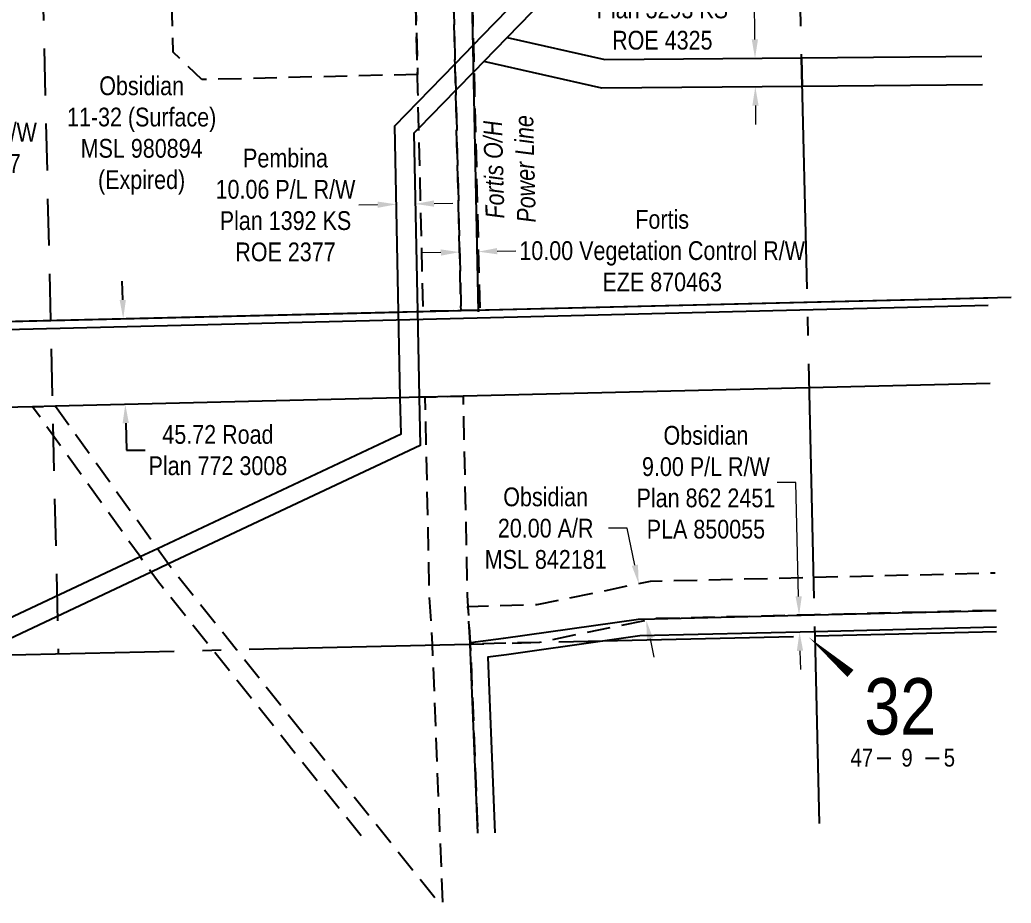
# Model space of a CAD drawing. Extents: x 614096 to 617019, y 5883619 to 5886341.
# Drawn here: x 614642 to 615170, y 5884389 to 5884860 of the extents above; entities that cross this region are included whole.
import ezdxf
from ezdxf.enums import TextEntityAlignment as Align

# ---------------------------------------------------------------- set-up
doc = ezdxf.new("R2010")
doc.units = 0
doc.header["$LTSCALE"] = 5
doc.header["$PDSIZE"] = 1
for name, pattern in [('foc-ACCESSROAD', [3.75, 2.5, -1.25]), ('foc-FLOWLINE', [3.75, 2.5, -1.25]), ('foc-LSD', [8, 5, -3]), ('foc-QUARTERLINE', [33, 25, -3, 2, -3])]:
    doc.linetypes.add(name, pattern=pattern)
doc.layers.get('Defpoints').update_dxf_attribs({"color": 9})
for name, color, linetype in [('10', 1, 'Continuous'), ('9', 3, 'Continuous'), ('AS-POWER', 104, 'foc-POWER'), ('AS-TELUS', 224, 'foc-TEL'), ('F-AR', 190, 'foc-ACCESSROAD'), ('F-EZE', 190, 'foc-FLOWLINE'), ('F-RW', 190, 'Continuous'), ('F-WS', 190, 'foc-ACCESSROAD'), ('L-QSEC', 8, 'foc-QUARTERLINE'), ('L-SECLBL', 7, 'Continuous'), ('L-SECTION-LSD', 7, 'foc-LSD'), ('L-TITLEDB', 4, 'Continuous'), ('L-TITLEDB-T', 4, 'Continuous')]:
    doc.layers.add(name, color=color, linetype=linetype)
for name, color, linetype, lineweight in [('F-AR-T', 190, 'Continuous', 9), ('F-EZE-T', 190, 'Continuous', 9), ('F-RW-T', 190, 'Continuous', 9), ('F-WS-T', 190, 'Continuous', 9)]:
    doc.layers.add(name, color=color, linetype=linetype, lineweight=lineweight)
doc.styles.add('80CG', font='ARIALN.TTF', dxfattribs={"height": 10})
doc.styles.add('80L', font='ARIALN.TTF', dxfattribs={"height": 10})
doc.styles.add('foc-LtypeFont', font='ARIALN.TTF', dxfattribs={"height": 7.35})
doc.styles.add('SIMPLEX', font='ARIALN.TTF')
doc.linetypes.add('foc-POWER', pattern='A,6,-1,["P",foc-LtypeFont,S=0.2,R=0,X=-0.625,Y=-0.75],-1.24,4', length=12.24)
doc.linetypes.add('foc-POWER-NOLINE', pattern='A,0,-4,["P",foc-LtypeFont,S=0.2,R=0,X=-0.625,Y=-0.75],-8.24', length=12.24)
doc.linetypes.add('foc-TEL', pattern='A,2,-1,["T",foc-LtypeFont,S=0.2,R=0,X=-0.425,Y=-0.75],-1.24,8', length=12.24)
doc.dimstyles.new('Compass 5 000', dxfattribs={"dimscale": 5, "dimtxt": 9, "dimasz": 2, "dimexe": 0.2, "dimexo": 0.0625, "dimgap": 0.5, "dimtad": 0, "dimtih": 1, "dimtoh": 1, "dimzin": 0, "dimdsep": 46, "dimtxsty": '80CG', "dimcen": 0.1, "dimse1": 1, "dimse2": 1, "dimclrd": 256, "dimclrt": 256, "dimaunit": 1, "dimadec": 4, "dimazin": 0, "dimtfac": 0.06, "dimtofl": 0, "dimtmove": 0, "dimatfit": 1, "dimfxl": 0.2, "dimtolj": 1, "dimtzin": 0, "dimlwd": -1, "dimarcsym": 0})

# ---------------------------------------------------------------- blocks, each defined once
blk = doc.blocks.new('L-SECLBL')
at = {"layer": '9', "color": 7}
for p, q in [((-5.08, -27.83), (-12.29, -27.83)), ((20.7, -27.83), (13.5, -27.83))]:
    blk.add_line(p, q, dxfattribs=at)
at = {"layer": '10', "color": 2, "style": 'SIMPLEX'}
blk.add_attdef('SEC', text='', height=30, dxfattribs=at).set_placement((0, 0), align=Align.MIDDLE)
at = {"layer": '10', "color": 5, "style": '80L'}
blk.add_attdef('TWP', text='', height=9.5, dxfattribs=at).set_placement((-14.43, -27.37), align=Align.MIDDLE_RIGHT)
blk.add_attdef('RGE', text='', height=9.5, dxfattribs=at).set_placement((3.62, -27.37), align=Align.MIDDLE_CENTER)
blk.add_attdef('MER', text='', height=9.5, dxfattribs=at).set_placement((23.17, -27.37), align=Align.MIDDLE_LEFT)
blk = doc.blocks.new('*D428')
at = {"layer": 'Defpoints', "color": 0, "transparency": 16777216}
for p in [(615003.46, 5884541.05), (615057.09, 5884542.35), (615003.68, 5884532.06)]:
    blk.add_point(p, dxfattribs=at)
at = {"layer": 'F-RW-T', "transparency": 16777216}
for p, q in [((615055.38, 5884613.11), (615045.38, 5884613.11)), ((615056.85, 5884552.35), (615055.38, 5884613.11)), ((615057.56, 5884523.36), (615057.8, 5884513.36))]:
    blk.add_line(p, q, dxfattribs=at)
for points in [[(615058.52, 5884552.39), (615055.19, 5884552.31), (615057.09, 5884542.35)], [(615059.22, 5884523.4), (615055.89, 5884523.32), (615057.31, 5884533.36)]]:
    blk.add_solid(points, dxfattribs=at)
at = {"layer": 'F-RW-T', "transparency": 16777216, "insert": (615007.43, 5884613.11), "char_height": 10, "attachment_point": 5, "style": '80CG'}
blk.add_mtext('\\A1;Obsidian\\P9.00 P/L R/W\\PPlan 862 2451\\PPLA 850055', dxfattribs=at)
blk = doc.blocks.new('*D429')
at = {"layer": 'Defpoints', "color": 0, "transparency": 16777216}
for p in [(614875.88, 5884749.02), (614885.88, 5884749.26), (614886.2, 5884736.06)]:
    blk.add_point(p, dxfattribs=at)
at = {"layer": 'F-EZE-T', "transparency": 16777216}
for p, q in [((614896.2, 5884736.3), (614906.2, 5884736.54)), ((614866.2, 5884735.58), (614856.21, 5884735.34))]:
    blk.add_line(p, q, dxfattribs=at)
for points in [[(614866.16, 5884737.25), (614866.24, 5884733.91), (614876.2, 5884735.82)], [(614896.16, 5884737.97), (614896.24, 5884734.64), (614886.2, 5884736.06)]]:
    blk.add_solid(points, dxfattribs=at)
at = {"layer": 'F-EZE-T', "transparency": 16777216, "insert": (614984.13, 5884736.54), "char_height": 10, "attachment_point": 5, "style": '80CG'}
blk.add_mtext('\\A1;Fortis\\P10.00 Vegetation Control R/W\\PEZE 870463', dxfattribs=at)
blk = doc.blocks.new('*D431')
at = {"layer": 'Defpoints', "color": 0, "transparency": 16777216}
for p in [(614548.77, 5884755.34), (614549.86, 5884755.12), (614548.85, 5884750.22)]:
    blk.add_point(p, dxfattribs=at)
at = {"layer": 'F-EZE-T', "transparency": 16777216}
for p, q in [((614550.78, 5884765.14), (614557.88, 5884799.63)), ((614557.88, 5884799.63), (614567.88, 5884799.63)), ((614545.74, 5884740.65), (614543.72, 5884730.86))]:
    blk.add_line(p, q, dxfattribs=at)
for points in [[(614549.15, 5884765.47), (614552.41, 5884764.8), (614548.77, 5884755.34)], [(614544.11, 5884740.99), (614547.37, 5884740.32), (614547.76, 5884750.45)]]:
    blk.add_solid(points, dxfattribs=at)
at = {"layer": 'F-EZE-T', "transparency": 16777216, "insert": (614610.53, 5884799.63), "char_height": 10, "attachment_point": 5, "style": '80CG', "bg_fill": 3, "box_fill_scale": 1.1, "bg_fill_color": 256, "bg_fill_true_color": 13158600, "bg_fill_transparency": 0}
blk.add_mtext('\\A1;Telus\\P5.00 Cable R/W\\PEZE 960017', dxfattribs=at)
blk = doc.blocks.new('*D434')
at = {"layer": 'Defpoints', "color": 0, "transparency": 16777216}
for p in [(614971.61, 5884559.16), (614955.35, 5884555.82), (614959.38, 5884536.22)]:
    blk.add_point(p, dxfattribs=at)
at = {"layer": 'F-AR-T', "transparency": 16777216}
for p, q in [((614965.56, 5884588.65), (614955.56, 5884588.65)), ((614969.6, 5884568.95), (614965.56, 5884588.65)), ((614977.65, 5884529.76), (614979.66, 5884519.97))]:
    blk.add_line(p, q, dxfattribs=at)
for points in [[(614971.24, 5884569.29), (614967.97, 5884568.62), (614971.61, 5884559.16)], [(614979.28, 5884530.1), (614976.02, 5884529.43), (614975.64, 5884539.56)]]:
    blk.add_solid(points, dxfattribs=at)
at = {"layer": 'F-AR-T', "transparency": 16777216, "insert": (614922.06, 5884588.65), "char_height": 10, "attachment_point": 5, "style": '80CG'}
blk.add_mtext('\\A1;Obsidian\\P20.00 A/R\\PMSL 842181', dxfattribs=at)
blk = doc.blocks.new('*D445')
at = {"layer": 'Defpoints', "color": 0, "transparency": 16777216}
for p in [(614627.22, 5884917.9), (614582.73, 5884874.47), (614589.76, 5884867.26)]:
    blk.add_point(p, dxfattribs=at)
at = {"layer": 'F-AR-T', "transparency": 16777216}
for p, q in [((614620.23, 5884925.06), (614613.25, 5884932.21)), ((614641.24, 5884903.55), (614656.94, 5884887.46)), ((614656.94, 5884887.46), (614666.94, 5884887.46))]:
    blk.add_line(p, q, dxfattribs=at)
for points in [[(614621.43, 5884926.22), (614619.04, 5884923.89), (614627.22, 5884917.9)], [(614642.43, 5884904.71), (614640.04, 5884902.38), (614634.25, 5884910.7)]]:
    blk.add_solid(points, dxfattribs=at)
at = {"layer": 'F-AR-T', "transparency": 16777216, "insert": (614721.94, 5884887.46), "char_height": 10, "attachment_point": 5, "style": '80CG', "bg_fill": 3, "box_fill_scale": 1.1, "bg_fill_color": 256, "bg_fill_true_color": 13158600, "bg_fill_transparency": 0}
blk.add_mtext('\\A1;Obsidian\\P10.06 Flow Line R/W\\PROE 1746', dxfattribs=at)
blk = doc.blocks.new('*D446')
at = {"layer": 'Defpoints', "color": 0, "transparency": 16777216}
for p in [(614988.51, 5884838.71), (615033.6, 5884839.12), (614988.66, 5884823.47)]:
    blk.add_point(p, dxfattribs=at)
at = {"layer": 'F-RW-T', "transparency": 16777216}
for p, q in [((615033.29, 5884873.67), (615023.29, 5884873.67)), ((615033.51, 5884849.12), (615033.29, 5884873.67)), ((615033.84, 5884813.89), (615033.93, 5884803.89))]:
    blk.add_line(p, q, dxfattribs=at)
for points in [[(615035.18, 5884849.14), (615031.85, 5884849.11), (615033.6, 5884839.12)], [(615035.5, 5884813.91), (615032.17, 5884813.87), (615033.75, 5884823.89)]]:
    blk.add_solid(points, dxfattribs=at)
at = {"layer": 'F-RW-T', "transparency": 16777216, "insert": (614984.2, 5884873.67), "char_height": 10, "attachment_point": 5, "style": '80CG'}
blk.add_mtext('\\A1;Obsidian\\P15.24 P/L R/W\\PPlan 3293 KS\\PROE 4325', dxfattribs=at)
blk = doc.blocks.new('*D447')
at = {"layer": 'Defpoints', "color": 0, "transparency": 16777216}
for p in [(614852.34, 5884772.6), (614842.29, 5884772.4), (614842.51, 5884761.27)]:
    blk.add_point(p, dxfattribs=at)
at = {"layer": 'F-RW-T', "transparency": 16777216}
for p, q in [((614832.51, 5884761.07), (614822.52, 5884760.87)), ((614862.56, 5884761.68), (614872.56, 5884761.88))]:
    blk.add_line(p, q, dxfattribs=at)
for points in [[(614832.48, 5884762.74), (614832.55, 5884759.4), (614842.51, 5884761.27)], [(614862.53, 5884763.35), (614862.6, 5884760.01), (614852.56, 5884761.48)]]:
    blk.add_solid(points, dxfattribs=at)
at = {"layer": 'F-RW-T', "transparency": 16777216, "insert": (614783.43, 5884760.87), "char_height": 10, "attachment_point": 5, "style": '80CG'}
blk.add_mtext('\\A1;Pembina\\P10.06 P/L R/W\\PPlan 1392 KS\\PROE 2377', dxfattribs=at)
blk = doc.blocks.new('*D448')
at = {"layer": 'Defpoints', "color": 0, "transparency": 16777216}
for p in [(614755.71, 5884701.76), (614698.09, 5884654.64), (614756.81, 5884656.07)]:
    blk.add_point(p, dxfattribs=at)
at = {"layer": 'L-TITLEDB-T', "transparency": 16777216}
for p, q in [((614696.74, 5884710.33), (614696.49, 5884720.33)), ((614698.33, 5884644.65), (614698.68, 5884630.25)), ((614698.68, 5884630.25), (614708.68, 5884630.25))]:
    blk.add_line(p, q, dxfattribs=at)
for points in [[(614698.4, 5884710.37), (614695.07, 5884710.29), (614696.98, 5884700.33)], [(614700, 5884644.69), (614696.66, 5884644.61), (614698.09, 5884654.64)]]:
    blk.add_solid(points, dxfattribs=at)
at = {"layer": 'L-TITLEDB-T', "transparency": 16777216, "insert": (614747.43, 5884630.25), "char_height": 10, "attachment_point": 5, "style": '80CG'}
blk.add_mtext('\\A1;45.72 Road\\PPlan 772 3008', dxfattribs=at)

msp = doc.modelspace()

# ---------------------------------------------------------------- linework, layer by layer
at = {"layer": 'AS-POWER', "flags": 128}
msp.add_lwpolyline([(614886.26, 5884704.003), (614879.297, 5885046.476), (614880.613, 5885046.746)], dxfattribs=at)
at = {"layer": 'AS-POWER', "linetype": 'foc-POWER-NOLINE', "flags": 128}
msp.add_lwpolyline([(614234.147, 5884689.207), (615170.072, 5884711.77)], dxfattribs=at)
at = {"layer": 'AS-TELUS', "flags": 128}
msp.add_lwpolyline([(614131.077, 5884689.304), (614209.787, 5884690.981), (614209.962, 5884683.465), (614449.998, 5884690.43), (614535.756, 5884752.942), (614552.235, 5884749.578), (614577.57, 5884706.719), (614591.451, 5884693.557), (615157.821, 5884707.466)], dxfattribs=at)
at = {"layer": 'F-AR', "flags": 128}
msp.add_lwpolyline([(614823.783, 5884424.731), (614744.713, 5884523.72), (614715.213, 5884560.656), (614711.902, 5884565.272), (614705.941, 5884573.581), (614648.656, 5884653.444), (614660.831, 5884653.739), (614715.203, 5884577.939), (614721.163, 5884569.631), (614723.24, 5884566.736), (614757.356, 5884524.019), (614865.297, 5884388.887), (614867.249, 5884388.961), (614861.771, 5884526.494), (614861.756, 5884526.865), (614860.155, 5884552.672), (614857.922, 5884658.521), (614878.047, 5884659.009), (614880.283, 5884553.096), (614880.661, 5884547.036), (614881.87, 5884527.667), (614881.899, 5884526.971), (614885.912, 5884426.223)], dxfattribs=at)
at = {"layer": 'F-EZE', "flags": 128}
msp.add_lwpolyline([(614886.95, 5884704.943), (614876.948, 5884704.699), (614874.126, 5884822.073), (614873.787, 5884836.145), (614870.093, 5884989.765), (614869.85, 5884999.869), (614869.146, 5885029.144), (614868.778, 5885044.429), (614868.71, 5885047.288), (614868.654, 5885067.193), (614878.231, 5885067.509), (614878.712, 5885047.523), (614878.733, 5885046.654), (614879.1, 5885031.369), (614879.852, 5885000.108), (614879.876, 5884999.112), (614880.096, 5884990.006), (614880.12, 5884989.009), (614883.554, 5884846.187), (614883.79, 5884836.386), (614883.892, 5884832.115), (614884.127, 5884822.313), (614886.95, 5884704.943)], close=True, dxfattribs=at)
at = {"layer": 'F-RW'}
for points in [[(614592.319, 5884520.112), (614705.941, 5884573.581), (614715.203, 5884577.939), (614844.988, 5884639.03), (614844.601, 5884658.198), (614843.675, 5884703.892), (614841.665, 5884803.117), (614854.135, 5884815.939), (614873.787, 5884836.145), (614883.554, 5884846.187), (614888.425, 5884851.196), (615012.717, 5884978.999)], [(615025.784, 5884978.012), (614901.491, 5884850.212), (614889.044, 5884837.412), (614883.892, 5884832.115), (614874.126, 5884822.073), (614854.473, 5884801.867), (614851.802, 5884799.12), (614853.727, 5884704.138), (614854.651, 5884658.442), (614855.172, 5884632.709), (614721.163, 5884569.631), (614711.902, 5884565.272), (614617.183, 5884520.7)], [(615154.782, 5884825.009), (615058.644, 5884824.121), (615058.288, 5884839.351), (615154.388, 5884840.238)], [(614885.912, 5884426.223), (614881.899, 5884526.971), (614881.87, 5884527.667), (614884.709, 5884528.066), (614899.565, 5884530.157), (614971.457, 5884540.272), (614980.1, 5884540.483), (615065.224, 5884542.55), (615162.025, 5884544.9)], [(615162.257, 5884535.906), (615065.434, 5884533.555), (614972.194, 5884531.29), (614953.606, 5884528.673), (614901.133, 5884521.292), (614891.184, 5884519.892), (614894.907, 5884426.439)]]:
    msp.add_lwpolyline(points, dxfattribs=at)
msp.add_lwpolyline([(615058.289, 5884839.351), (615058.644, 5884824.121), (614952.021, 5884823.133), (614889.044, 5884837.412), (614901.491, 5884850.212), (614953.657, 5884838.383), (615058.289, 5884839.351)], close=True, dxfattribs=at)
at = {"layer": 'F-WS', "flags": 128}
for points in [[(614919.255, 5885100.365), (614920.119, 5885068.432), (614878.231, 5885067.509), (614868.654, 5885067.193), (614868.71, 5885047.288), (614868.778, 5885044.429), (614869.146, 5885029.144), (614869.85, 5884999.869), (614870.093, 5884989.765), (614873.787, 5884836.145), (614874.126, 5884822.073), (614876.948, 5884704.699), (614856.822, 5884704.213), (614854.473, 5884801.867), (614854.135, 5884815.939), (614853.999, 5884821.589), (614853.785, 5884830.473), (614853.66, 5884835.661), (614851.284, 5884933.13), (614851.012, 5884945.395), (614849.967, 5884989.282), (614849.919, 5884991.289), (614849.724, 5884999.384), (614849.676, 5885001.391), (614848.102, 5885066.826), (614839.006, 5885066.622), (614792.887, 5885065.594), (614735.927, 5885009.979), (614726.341, 5885000.619), (614532.921, 5884811.763), (614525.685, 5884804.698), (614519.35, 5884812.58), (614526.587, 5884819.645), (614712.967, 5885001.628), (614722.553, 5885010.988), (614792.519, 5885079.303), (614791.615, 5885113.231), (614791.54, 5885116.283), (614791.369, 5885123.294), (614791.293, 5885126.345), (614791.132, 5885133.358), (614791.063, 5885136.409), (614789.78, 5885192.445), (614839.859, 5885193.589), (614917.061, 5885195.448), (614918.816, 5885122.553), (614918.969, 5885111.779), (614918.997, 5885110.504), (614919.255, 5885100.365)], [(614853.785, 5884830.473), (614738.868, 5884827.709), (614723.511, 5884842.344), (614721.469, 5884927.277), (614736.104, 5884942.633), (614841.926, 5884945.139), (614851.012, 5884945.395), (614851.284, 5884933.13), (614853.66, 5884835.661), (614853.785, 5884830.473)]]:
    msp.add_lwpolyline(points, close=True, dxfattribs=at)
msp.add_lwpolyline([(615162.025, 5884544.9), (615065.224, 5884542.55), (614980.1, 5884540.483), (614918.683, 5884527.844), (614881.899, 5884526.971), (614881.87, 5884527.667), (614880.661, 5884547.036), (614917.593, 5884548.06), (614977.889, 5884560.446), (615064.757, 5884562.555), (615161.507, 5884564.905)], dxfattribs=at)
at = {"layer": 'L-QSEC'}
for p, q in [((615046.678, 5885336.143), (615065.487, 5884531.329)), ((614269.304, 5884512.482), (615065.487, 5884531.329)), ((615065.487, 5884531.329), (615162.316, 5884533.621)), ((615065.487, 5884531.329), (615067.822, 5884431.395))]:
    msp.add_line(p, q, dxfattribs=at)
at = {"layer": 'L-SECLBL', "flags": 128}
msp.add_lwpolyline([(615062.402, 5884530.451, 0, 4.998, 0), (615084.441, 5884511.267, 0, 0, 0)], format="xyseb", dxfattribs=at)
at = {"layer": 'L-SECTION-LSD'}
msp.add_lwpolyline([(614259.974, 5884914.978), (614652.996, 5884924.239), (614662.363, 5884521.786)], dxfattribs=at)
at = {"layer": 'L-TITLEDB'}
for points in [[(614628.597, 5884698.676), (614843.675, 5884703.892), (614853.046, 5884704.121), (614853.727, 5884704.138), (614856.822, 5884704.213), (614876.948, 5884704.699), (614886.95, 5884704.943), (614891.939, 5884705.064), (615061.33, 5884709.171), (615157.717, 5884711.509)], [(615158.898, 5884665.821), (615062.398, 5884663.48), (614892.986, 5884659.372), (614878.047, 5884659.009), (614857.922, 5884658.521), (614854.651, 5884658.442), (614854.156, 5884658.43), (614844.601, 5884658.198), (614660.831, 5884653.739), (614648.656, 5884653.444), (614561.928, 5884651.342)]]:
    msp.add_lwpolyline(points, dxfattribs=at)

# ---------------------------------------------------------------- block references
at = {"layer": 'L-SECLBL', "color": 2, "xscale": 0.99962407, "yscale": 0.99962407, "zscale": 0.99962407}
msp.add_blockref('L-SECLBL', (615110.964, 5884493.768), dxfattribs=at).add_auto_attribs({'SEC': '32', 'TWP': '47', 'RGE': '9', 'MER': '5'})

# ---------------------------------------------------------------- texts
at = {"layer": 'AS-POWER', "insert": (614902.84, 5884779.935), "char_height": 9.99624, "width": 57.09763, "attachment_point": 5, "rotation": 91.41807, "style": '80CG'}
msp.add_mtext('\\A1;{\\fArial Narrow|b0|i1|c0|p34;Fortis O/H\\PPower Line}', dxfattribs=at)

# ---------------------------------------------------------------- dimensions: what is measured, and where the dimension line sits
at = {"layer": 'F-AR-T'}
dim = msp.add_linear_dim(base=(614971.615, 5884559.157), p1=(614959.38, 5884536.219), p2=(614955.355, 5884555.817), angle=101.60766, text='Obsidian\\P20.00 A/R\\PMSL 842181', dimstyle='Compass 5 000', dxfattribs=at)
dim.commit()
dim.dimension.update_dxf_attribs({"geometry": '*D434', "text_midpoint": (614922.061, 5884588.649), "dimtype": 161})
at = {"layer": 'F-EZE-T'}
dim = msp.add_linear_dim(base=(614886.202, 5884736.061), p1=(614875.882, 5884749.023), p2=(614885.884, 5884749.263), angle=1.37785, text='Fortis\\P10.00 Vegetation Control R/W\\PEZE 870463', dimstyle='Compass 5 000', dxfattribs=at)
dim.commit()
dim.dimension.update_dxf_attribs({"geometry": '*D429', "text_midpoint": (614984.129, 5884736.542), "dimtype": 161})
at = {"layer": 'F-RW-T'}
dim = msp.add_linear_dim(base=(615033.605, 5884839.122), p1=(614988.656, 5884823.472), p2=(614988.515, 5884838.705), angle=90.53008, text='Obsidian\\P15.24 P/L R/W\\PPlan 3293 KS\\PROE 4325', dimstyle='Compass 5 000', override={"dimtfill": 0}, dxfattribs=at)
dim.commit()
dim.dimension.update_dxf_attribs({"geometry": '*D446', "text_midpoint": (614984.199, 5884873.674), "dimtype": 161})
dim = msp.add_linear_dim(base=(615057.094, 5884542.352), p1=(615003.676, 5884532.055), p2=(615003.458, 5884541.05), angle=91.39112, text='Obsidian\\P9.00 P/L R/W\\PPlan 862 2451\\PPLA 850055', dimstyle='Compass 5 000', dxfattribs=at)
dim.commit()
dim.dimension.update_dxf_attribs({"geometry": '*D428', "text_midpoint": (615007.429, 5884613.114), "dimtype": 161})
at = {"layer": 'L-TITLEDB-T'}
dim = msp.add_linear_dim(base=(614698.088, 5884654.643), p1=(614755.706, 5884701.759), p2=(614756.815, 5884656.067), angle=271.38996, text='45.72 Road\\PPlan 772 3008', dimstyle='Compass 5 000', dxfattribs=at)
dim.commit()
dim.dimension.update_dxf_attribs({"geometry": '*D448', "text_midpoint": (614747.428, 5884630.252), "dimtype": 161})

# ---------------------------------------------------------------- next in the draw order: dimensions: what is measured, and where the dimension line sits
at = {"layer": 'F-AR-T'}
dim = msp.add_linear_dim(base=(614627.219, 5884917.903), p1=(614589.765, 5884867.265), p2=(614582.733, 5884874.466), angle=134.31611, text='Obsidian\\P10.06 Flow Line R/W\\PROE 1746', dimstyle='Compass 5 000', override={"dimtfill": 1}, dxfattribs=at)
dim.commit()
dim.dimension.update_dxf_attribs({"geometry": '*D445', "text_midpoint": (614721.944, 5884887.459), "dimtype": 161})

# ---------------------------------------------------------------- next in the draw order: texts
at = {"layer": 'F-WS-T', "insert": (614706.786, 5884797.932), "char_height": 9.99624, "width": 78.96526, "attachment_point": 5, "rotation": 359.95978, "style": '80CG'}
msp.add_mtext('\\A1;Obsidian\\P11-32 (Surface)\\PMSL 980894\\P(Expired)', dxfattribs=at)

# ---------------------------------------------------------------- next in the draw order: dimensions: what is measured, and where the dimension line sits
at = {"layer": 'F-EZE-T'}
dim = msp.add_linear_dim(base=(614548.765, 5884755.343), p1=(614548.854, 5884750.221), p2=(614549.862, 5884755.117), angle=78.36495, text='Telus\\P5.00 Cable R/W\\PEZE 960017', dimstyle='Compass 5 000', override={"dimtfill": 1}, dxfattribs=at)
dim.commit()
dim.dimension.update_dxf_attribs({"geometry": '*D431', "text_midpoint": (614610.534, 5884799.627), "dimtype": 161})
at = {"layer": 'F-RW-T'}
dim = msp.add_linear_dim(base=(614842.513, 5884761.273), p1=(614852.34, 5884772.6), p2=(614842.287, 5884772.396), angle=181.16019, text='Pembina\\P10.06 P/L R/W\\PPlan 1392 KS\\PROE 2377', dimstyle='Compass 5 000', dxfattribs=at)
dim.commit()
dim.dimension.update_dxf_attribs({"geometry": '*D447', "text_midpoint": (614783.431, 5884760.868), "dimtype": 161})

doc.saveas('drawing.dxf')
